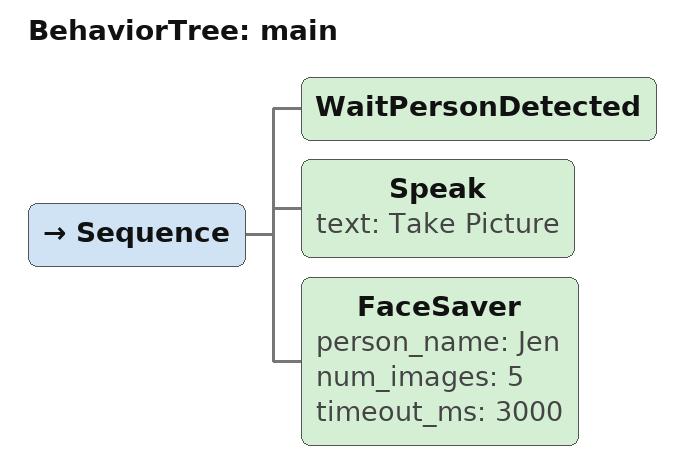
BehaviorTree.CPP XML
<?xml version="1.0" encoding="UTF-8"?>
<root BTCPP_format="4">
    <BehaviorTree ID="main">
        <Sequence>
        <WaitPersonDetected/>
        <Speak text="Take Picture "/>
        <FaceSaver person_name="Jen" num_images="5" timeout_ms="3000"/>
        </Sequence>
    </BehaviorTree>
</root>
